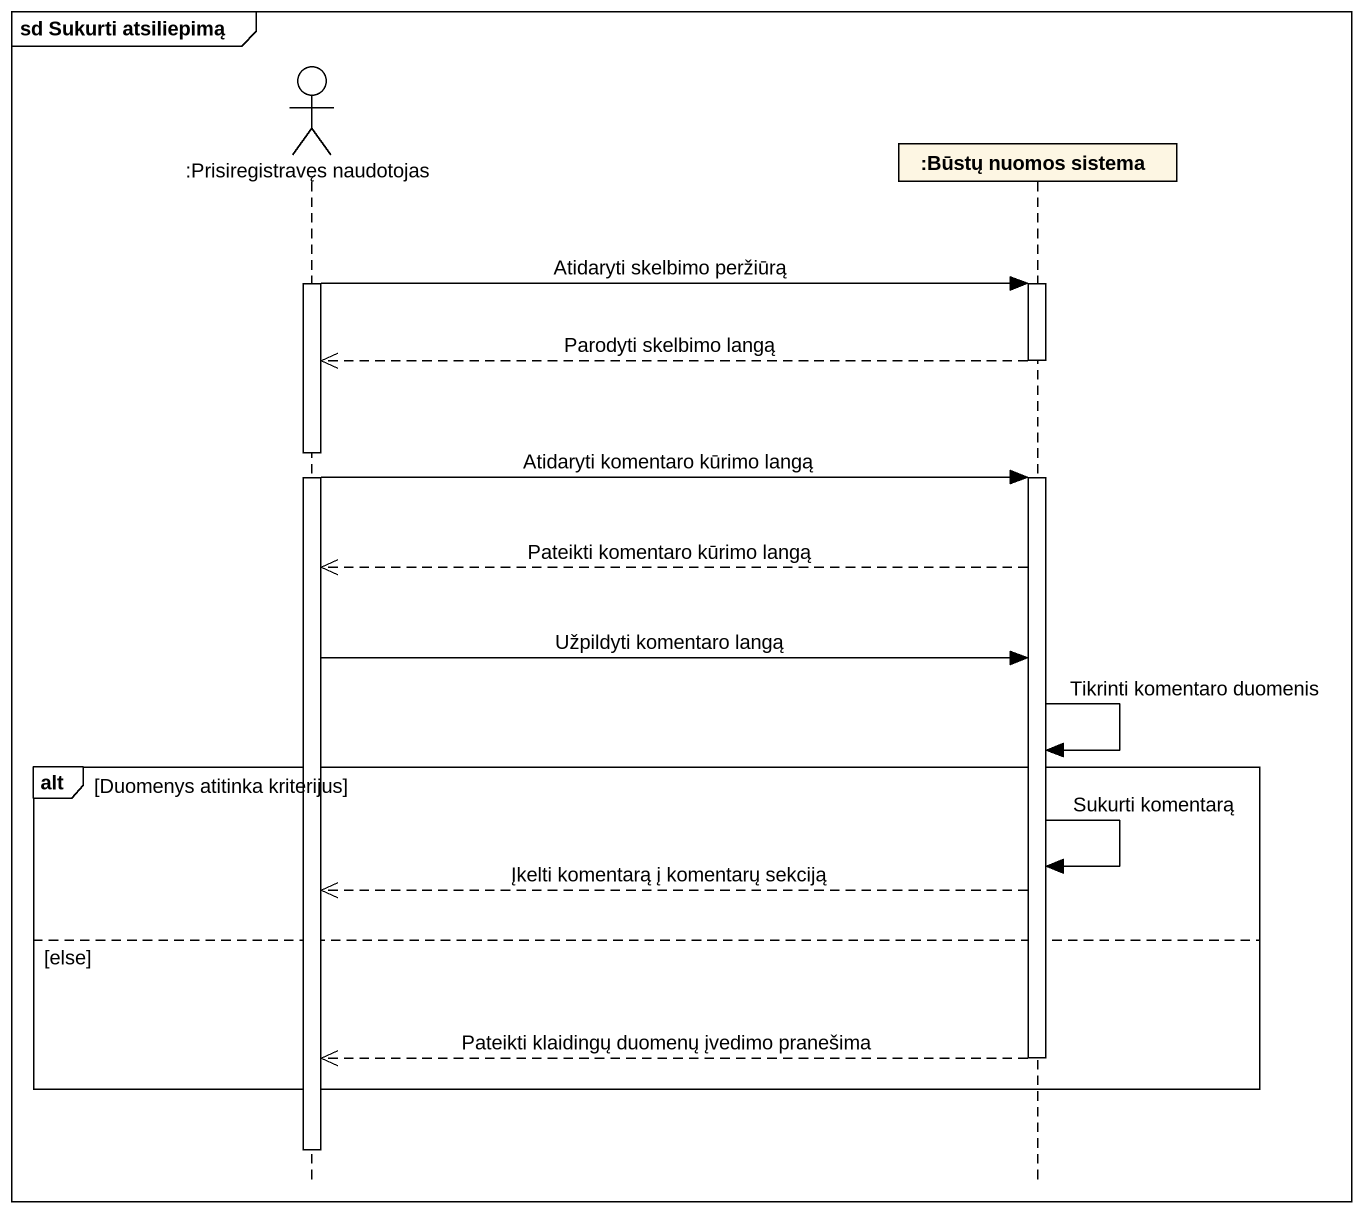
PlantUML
@startuml
mainframe sd Sukurti atsiliepimą
hide footbox
actor ":Prisiregistravęs naudotojas" as Prisiregistravęs_naudotojas
participant ":Būstų nuomos sistema" as Būstų_nuomos_sistema

activate Prisiregistravęs_naudotojas
Prisiregistravęs_naudotojas -> Būstų_nuomos_sistema : Atidaryti skelbimo peržiūrą
activate Būstų_nuomos_sistema
Būstų_nuomos_sistema -->> Prisiregistravęs_naudotojas : Parodyti skelbimo langą
deactivate Būstų_nuomos_sistema
Prisiregistravęs_naudotojas -> Būstų_nuomos_sistema : Atidaryti komentaro kūrimo langą
activate Būstų_nuomos_sistema
Būstų_nuomos_sistema -->> Prisiregistravęs_naudotojas : Pateikti komentaro kūrimo langą
Prisiregistravęs_naudotojas -> Būstų_nuomos_sistema : Užpildyti komentaro langą
Būstų_nuomos_sistema -> Būstų_nuomos_sistema : Tikrinti komentaro duomenis
alt Duomenys atitinka kriterijus
  Būstų_nuomos_sistema -> Būstų_nuomos_sistema : Sukurti komentarą
  Būstų_nuomos_sistema -->> Prisiregistravęs_naudotojas : Įkelti komentarą į komentarų sekciją
else else
  Būstų_nuomos_sistema -->> Prisiregistravęs_naudotojas : Pateikti klaidingų duomenų įvedimo pranešima
  deactivate Būstų_nuomos_sistema
end
deactivate Prisiregistravęs_naudotojas
@enduml
